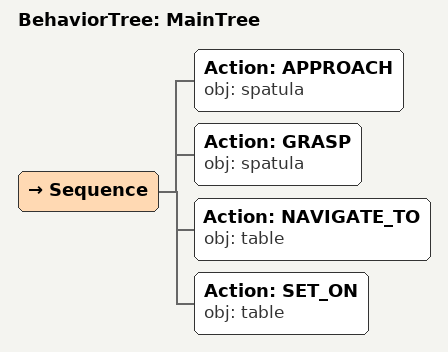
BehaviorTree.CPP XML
<root main_tree_to_execute="MainTree">
  <BehaviorTree ID="MainTree">
    <Sequence>
      <!-- Approach spatula -->
      <Action ID="APPROACH" obj="spatula" />
      <!-- Grasp spatula -->
      <Action ID="GRASP" obj="spatula" />
      <!-- Navigate to table (place at bottom-left corner) -->
      <Action ID="NAVIGATE_TO" obj="table" />
      <!-- Set on table -->
      <Action ID="SET_ON" obj="table" />
    </Sequence>
  </BehaviorTree>
</root>
